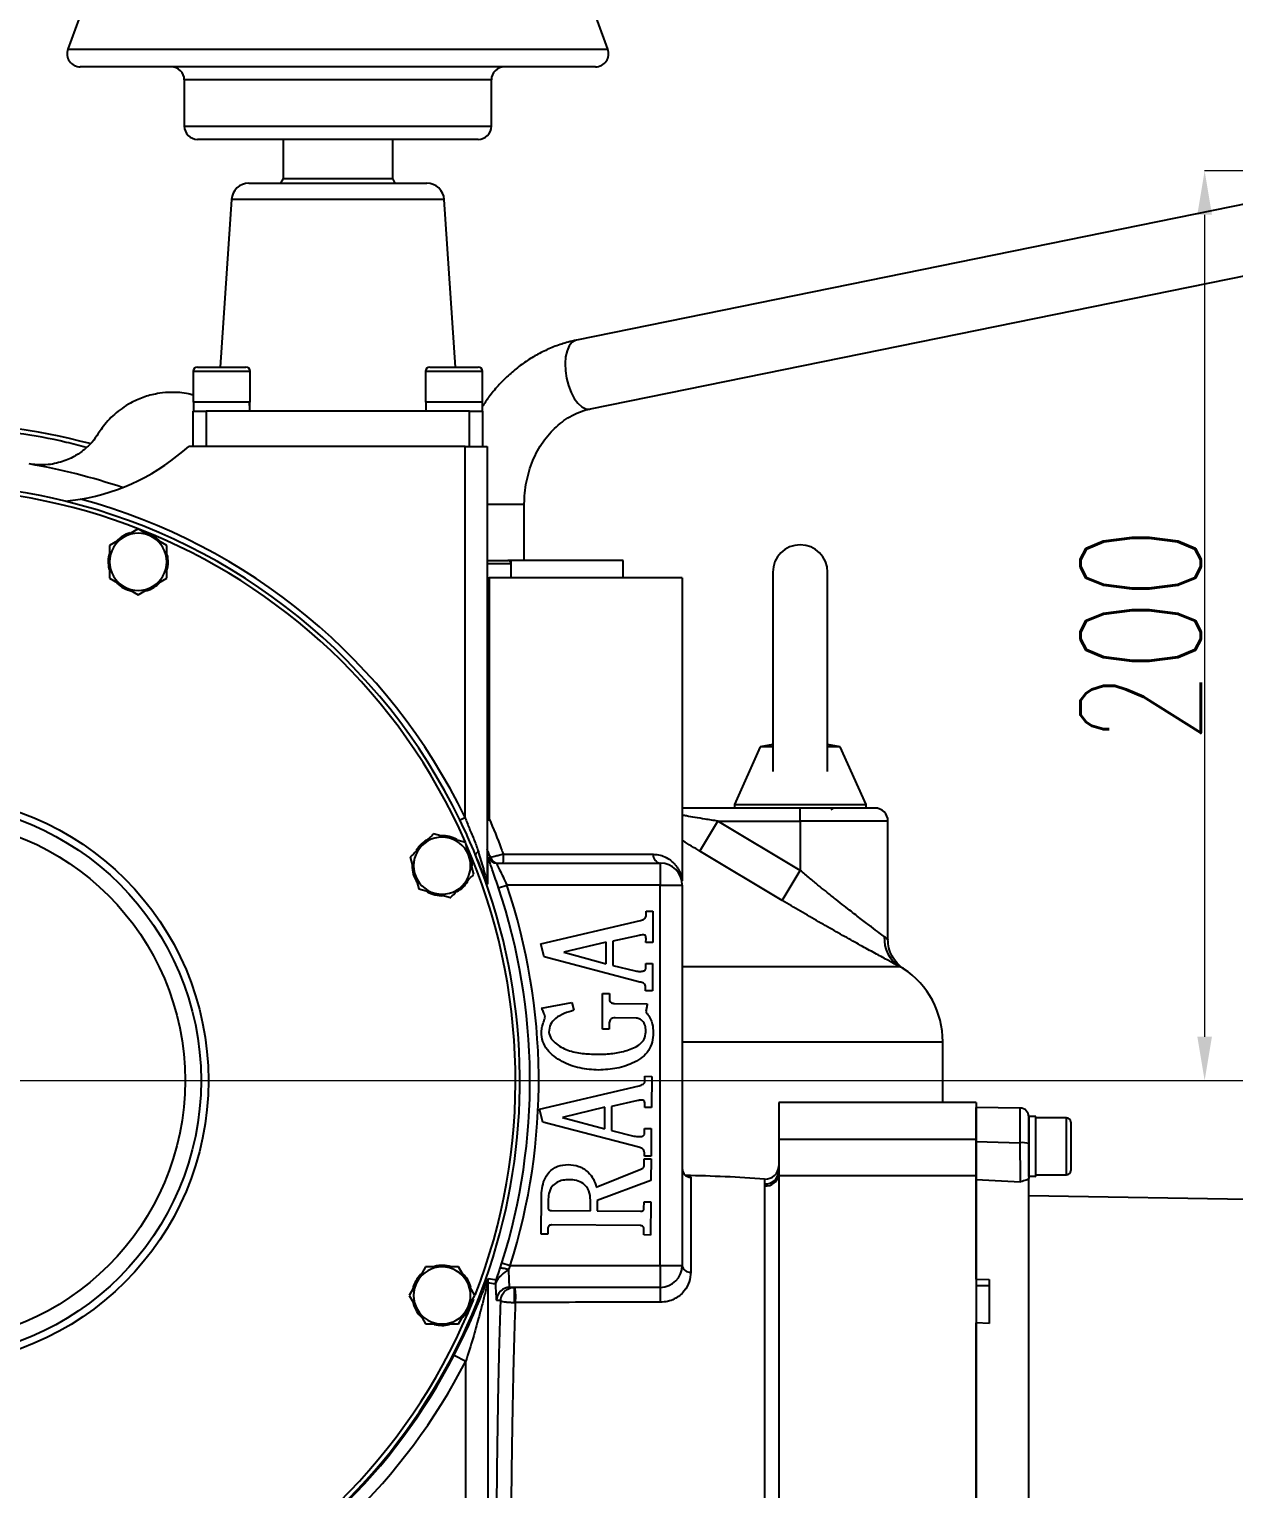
# Model space of a CAD drawing. Header units: millimetres. Extents: x 1726 to 4771, y 590 to 2743.
# Drawn here: x 3143.3 to 3417.9, y 1103.4 to 1436.2 of the extents above; entities that cross this region are included whole.
import ezdxf

# ---------------------------------------------------------------- set-up
doc = ezdxf.new("R2010")
doc.units = ezdxf.units.MM
doc.layers.add('AM_5', color=3, linetype='Continuous', lineweight=25)
doc.styles.add('SLDTEXTSTYLE1', font='txt.shx', dxfattribs={"width": 0.7, "bigfont": 'gbcbig.shx'})
doc.dimstyles.new('SLDDIMSTYLE12$0', dxfattribs={"dimtxt": 12, "dimasz": 10, "dimexe": 0, "dimexo": 0.0625, "dimgap": 0.875, "dimtad": 1, "dimdec": 1, "dimlfac": 1.8, "dimrnd": 1e-09, "dimzin": 12, "dimdsep": 46, "dimtxsty": 'SLDTEXTSTYLE1', "dimcen": 0.09, "dimdle": 8.16, "dimclrd": 3, "dimclre": 3, "dimadec": 0, "dimazin": 3, "dimtfac": 1, "dimtdec": 1, "dimtofl": 0, "dimtmove": 0, "dimatfit": 3, "dimfxl": 0, "dimfrac": 2, "dimtolj": 1, "dimlwd": 5, "dimlwe": 5, "dimarcsym": 0})

# ---------------------------------------------------------------- blocks, each defined once
blk = doc.blocks.new('*D41')
at = {"layer": 'AM_5', "color": 3, "lineweight": 5, "transparency": 16777216}
blk.add_line((3120.37, 1196.55), (3120.37, 1635.59), dxfattribs=at)
at = {"layer": 'AM_5', "color": 3, "linetype": 'Continuous', "lineweight": 5, "transparency": 16777216}
for p, q in [((3130.37, 1635.59), (3520.68, 1635.59)), ((3530.68, 1160.81), (3530.68, 1635.59))]:
    blk.add_line(p, q, dxfattribs=at)
at = {"layer": 'AM_5', "color": 3, "transparency": 16777216}
for points in [[(3130.37, 1637.26), (3130.37, 1633.92), (3120.37, 1635.59)], [(3520.68, 1637.26), (3520.68, 1633.92), (3530.68, 1635.59)]]:
    blk.add_solid(points, dxfattribs=at)
at = {"layer": 'Defpoints', "color": 0, "transparency": 16777216}
for p in [(3530.68, 1635.59), (3120.37, 1196.48), (3530.68, 1160.75)]:
    blk.add_point(p, dxfattribs=at)
at = {"layer": 'AM_5', "color": 0, "transparency": 16777216, "insert": (3325.53, 1650.18), "char_height": 12, "attachment_point": 5, "style": 'SLDTEXTSTYLE1'}
blk.add_mtext('\\A1;{\\H2.28571x;410}', dxfattribs=at)
blk = doc.blocks.new('*D45')
at = {"layer": 'AM_5', "color": 3, "lineweight": 5, "transparency": 16777216}
blk.add_line((3434.56, 1627.98), (3507.34, 1627.98), dxfattribs=at)
at = {"layer": 'AM_5', "color": 3, "linetype": 'Continuous', "lineweight": 5, "transparency": 16777216}
for p, q in [((3507.34, 1617.98), (3507.34, 1206.48)), ((3120.44, 1196.48), (3507.34, 1196.48))]:
    blk.add_line(p, q, dxfattribs=at)
at = {"layer": 'AM_5', "color": 3, "transparency": 16777216}
for points in [[(3505.68, 1617.98), (3509.01, 1617.98), (3507.34, 1627.98)], [(3505.68, 1206.48), (3509.01, 1206.48), (3507.34, 1196.48)]]:
    blk.add_solid(points, dxfattribs=at)
at = {"layer": 'Defpoints', "color": 0, "transparency": 16777216}
for p in [(3434.5, 1627.98), (3120.37, 1196.48), (3507.34, 1196.48)]:
    blk.add_point(p, dxfattribs=at)
at = {"layer": 'AM_5', "color": 0, "transparency": 16777216, "insert": (3492.75, 1439.63), "char_height": 12, "attachment_point": 5, "rotation": 90, "style": 'SLDTEXTSTYLE1'}
blk.add_mtext('\\A1;{\\H2.28571x;430}', dxfattribs=at)
blk = doc.blocks.new('*D46')
at = {"layer": 'AM_5', "color": 3, "lineweight": 5, "transparency": 16777216}
blk.add_line((3459.14, 1403.87), (3411.29, 1403.87), dxfattribs=at)
at = {"layer": 'AM_5', "color": 3, "linetype": 'Continuous', "lineweight": 5, "transparency": 16777216}
for p, q in [((3411.29, 1393.87), (3411.29, 1206.48)), ((3120.44, 1196.48), (3411.29, 1196.48))]:
    blk.add_line(p, q, dxfattribs=at)
at = {"layer": 'AM_5', "color": 3, "transparency": 16777216}
for points in [[(3409.62, 1393.87), (3412.95, 1393.87), (3411.29, 1403.87)], [(3409.62, 1206.48), (3412.95, 1206.48), (3411.29, 1196.48)]]:
    blk.add_solid(points, dxfattribs=at)
at = {"layer": 'Defpoints', "color": 0, "transparency": 16777216}
for p in [(3459.2, 1403.87), (3120.37, 1196.48), (3411.29, 1196.48)]:
    blk.add_point(p, dxfattribs=at)
at = {"layer": 'AM_5', "color": 0, "transparency": 16777216, "insert": (3396.7, 1297.96), "char_height": 12, "attachment_point": 5, "rotation": 90, "style": 'SLDTEXTSTYLE1'}
blk.add_mtext('\\A1;{\\H2.28571x;200}', dxfattribs=at)
blk = doc.blocks.new('*D47')
at = {"layer": 'AM_5', "color": 3, "lineweight": 5, "transparency": 16777216}
blk.add_line((3120.34, 1196.4), (3120.34, 1542.37), dxfattribs=at)
at = {"layer": 'AM_5', "color": 3, "linetype": 'Continuous', "lineweight": 5, "transparency": 16777216}
for p, q in [((3130.34, 1542.37), (3203.33, 1542.37)), ((3213.33, 1499.05), (3213.33, 1542.37))]:
    blk.add_line(p, q, dxfattribs=at)
at = {"layer": 'AM_5', "color": 3, "transparency": 16777216}
for points in [[(3130.34, 1544.04), (3130.34, 1540.71), (3120.34, 1542.37)], [(3203.33, 1544.04), (3203.33, 1540.71), (3213.33, 1542.37)]]:
    blk.add_solid(points, dxfattribs=at)
at = {"layer": 'Defpoints', "color": 0, "transparency": 16777216}
for p in [(3213.33, 1542.37), (3213.33, 1498.98), (3120.34, 1196.34)]:
    blk.add_point(p, dxfattribs=at)
at = {"layer": 'AM_5', "color": 0, "transparency": 16777216, "insert": (3166.84, 1549.25), "char_height": 12, "attachment_point": 5, "style": 'SLDTEXTSTYLE1'}
blk.add_mtext('\\A1;93', dxfattribs=at)

msp = doc.modelspace()

# ---------------------------------------------------------------- linework, layer by layer
at = {"color": 7, "linetype": 'Continuous', "lineweight": 25}
for p, q in [((3275.239, 1431.618), (3266.325, 1456.109)), ((3155.483, 1440.723), (3152.17, 1431.618)), ((3152.17, 1431.618), (3213.704, 1431.618)), ((3213.704, 1431.618), (3275.239, 1431.618)), ((3272.42, 1427.592), (3154.989, 1427.592)), ((3178.704, 1424.592), (3178.704, 1414.057)), ((3248.704, 1424.592), (3178.704, 1424.592)), ((3248.704, 1414.057), (3248.704, 1424.592)), ((3178.704, 1414.057), (3248.704, 1414.057)), ((3245.704, 1411.057), (3181.704, 1411.057)), ((3201.204, 1411.057), (3201.204, 1402.162)), ((3226.204, 1402.162), (3226.204, 1411.057)), ((3193.444, 1401.057), (3233.964, 1401.057)), ((3201.204, 1402.162), (3200.652, 1401.057)), ((3201.204, 1402.162), (3213.704, 1402.162)), ((3213.704, 1402.162), (3226.204, 1402.162)), ((3226.757, 1401.057), (3226.204, 1402.162)), ((3458.12, 1403.961), (3268.077, 1365.267)), ((3189.453, 1397.325), (3186.884, 1359.157)), ((3237.955, 1397.325), (3189.453, 1397.325)), ((3240.524, 1359.157), (3237.955, 1397.325)), ((3271.27, 1349.589), (3461.312, 1388.282)), ((3180.704, 1358.157), (3180.704, 1351.157)), ((3193.704, 1358.157), (3180.704, 1358.157)), ((3181.704, 1359.157), (3192.704, 1359.157)), ((3193.704, 1351.157), (3193.704, 1358.157)), ((3233.704, 1358.157), (3233.704, 1351.157)), ((3240.204, 1358.157), (3233.704, 1358.157)), ((3234.704, 1359.157), (3240.204, 1359.157)), ((3240.204, 1359.157), (3245.704, 1359.157)), ((3246.704, 1358.157), (3240.204, 1358.157)), ((3246.704, 1351.157), (3246.704, 1358.157)), ((3193.704, 1351.157), (3180.704, 1351.157)), ((3180.764, 1351.157), (3180.764, 1349.057)), ((3240.204, 1351.157), (3233.704, 1351.157)), ((3233.764, 1351.157), (3233.764, 1349.057)), ((3246.704, 1351.157), (3240.204, 1351.157)), ((3246.644, 1349.057), (3246.644, 1351.157)), ((3180.704, 1341.057), (3180.704, 1349.057)), ((3180.704, 1349.057), (3183.704, 1349.057)), ((3183.704, 1349.057), (3183.704, 1341.057)), ((3243.704, 1349.057), (3183.704, 1349.057)), ((3243.704, 1341.057), (3243.704, 1349.057)), ((3243.704, 1349.057), (3246.704, 1349.057)), ((3246.704, 1349.057), (3246.704, 1341.057)), ((3242.704, 1341.057), (3179.704, 1341.057)), ((3242.704, 1341.057), (3247.704, 1341.057)), ((3242.704, 1256.491), (3242.704, 1341.057)), ((3247.704, 1341.057), (3247.704, 1241.9)), ((3151.55, 1328.565), (3155.039, 1329.032)), ((3247.704, 1327.884), (3256.204, 1327.884)), ((3256.204, 1315.057), (3256.204, 1327.884)), ((3168.188, 1322.246), (3164.938, 1320.37)), ((3171.438, 1320.37), (3168.188, 1322.246)), ((3164.938, 1320.37), (3161.688, 1318.494)), ((3174.688, 1318.494), (3171.438, 1320.37)), ((3247.704, 1315.057), (3252.454, 1315.057)), ((3253.204, 1315.057), (3252.454, 1315.057)), ((3253.204, 1311.057), (3253.204, 1315.057)), ((3278.704, 1315.057), (3253.204, 1315.057)), ((3278.704, 1311.057), (3278.704, 1315.057)), ((3253.204, 1314.307), (3247.704, 1314.307)), ((3312.849, 1312.363), (3312.849, 1266.974)), ((3325.349, 1266.974), (3325.349, 1312.363)), ((3161.688, 1310.988), (3164.938, 1309.112)), ((3164.938, 1309.112), (3168.188, 1307.235)), ((3168.188, 1307.235), (3171.438, 1309.112)), ((3171.438, 1309.112), (3174.688, 1310.988)), ((3247.704, 1311.057), (3248.204, 1311.057)), ((3248.204, 1311.057), (3248.204, 1256.182)), ((3292.204, 1311.057), (3248.204, 1311.057)), ((3292.204, 1311.057), (3292.204, 1242.03)), ((3309.999, 1272.558), (3304.099, 1259.446)), ((3312.849, 1273.067), (3309.999, 1272.558)), ((3312.849, 1272.558), (3309.999, 1272.558)), ((3328.199, 1272.558), (3325.349, 1273.067)), ((3328.199, 1272.558), (3325.349, 1272.558)), ((3334.099, 1259.446), (3328.199, 1272.558)), ((3319.099, 1258.613), (3292.204, 1258.613)), ((3304.099, 1259.446), (3304.099, 1258.613)), ((3304.099, 1259.446), (3319.099, 1259.446)), ((3319.099, 1259.446), (3334.099, 1259.446)), ((3319.099, 1255.613), (3319.099, 1258.613)), ((3334.099, 1258.613), (3334.099, 1259.446)), ((3241.514, 1255.913), (3242.704, 1256.491)), ((3247.704, 1256.723), (3248.103, 1255.864)), ((3248.103, 1255.864), (3247.704, 1255.681)), ((3296.246, 1248.765), (3300.333, 1255.613)), ((3319.099, 1244.403), (3300.333, 1255.613)), ((3300.333, 1255.613), (3319.099, 1255.613)), ((3319.099, 1255.613), (3319.099, 1244.403)), ((3339.099, 1255.613), (3319.099, 1255.613)), ((3339.099, 1228.637), (3339.099, 1255.613)), ((3239.143, 1251.746), (3235.518, 1252.718)), ((3242.768, 1250.775), (3239.143, 1251.746)), ((3243.739, 1247.15), (3242.768, 1250.775)), ((3251.432, 1248.057), (3285.587, 1248.057)), ((3315.004, 1237.555), (3296.246, 1248.765)), ((3230.211, 1247.41), (3231.182, 1243.785)), ((3244.711, 1243.525), (3243.739, 1247.15)), ((3247.843, 1246.908), (3247.816, 1241.243)), ((3249.932, 1246.057), (3287.204, 1246.057)), ((3287.204, 1246.057), (3287.204, 1241.057)), ((3231.182, 1243.785), (3232.154, 1240.16)), ((3315.004, 1237.555), (3319.099, 1244.403)), ((3232.154, 1240.16), (3235.778, 1239.189)), ((3235.778, 1239.189), (3239.403, 1238.218)), ((3250.329, 1240.422), (3252.224, 1241.057)), ((3287.204, 1241.057), (3252.224, 1241.057)), ((3287.204, 1154.338), (3287.204, 1241.057)), ((3287.204, 1241.057), (3292.204, 1241.057)), ((3292.204, 1241.057), (3292.204, 1154.338)), ((3283.984, 1234.005), (3283.995, 1235.118)), ((3283.995, 1235.118), (3285.531, 1235.107)), ((3285.531, 1235.107), (3285.477, 1227.98)), ((3259.969, 1227.637), (3282.668, 1232.967)), ((3274.866, 1228.054), (3265.196, 1225.716)), ((3274.834, 1223.126), (3274.866, 1228.054)), ((3276.402, 1228.252), (3276.364, 1222.746)), ((3282.39, 1229.569), (3276.402, 1228.252)), ((3283.941, 1227.99), (3283.947, 1228.9)), ((3285.477, 1227.98), (3283.941, 1227.99)), ((3260.739, 1224.662), (3259.969, 1227.637)), ((3282.577, 1218.931), (3260.739, 1224.662)), ((3265.196, 1225.716), (3274.834, 1223.126)), ((3276.364, 1222.746), (3281.475, 1221.499)), ((3283.899, 1222.093), (3283.909, 1223.206)), ((3283.909, 1223.206), (3285.445, 1223.196)), ((3285.445, 1223.196), (3285.397, 1216.919)), ((3274.006, 1208.235), (3274.065, 1216.352)), ((3274.065, 1216.352), (3275.601, 1216.342)), ((3275.601, 1216.342), (3275.59, 1214.945)), ((3283.861, 1216.93), (3283.866, 1217.7)), ((3285.397, 1216.919), (3283.861, 1216.93)), ((3260.141, 1212.954), (3267.039, 1214.271)), ((3267.039, 1214.271), (3267.488, 1212.51)), ((3276.804, 1214.062), (3284.237, 1214.009)), ((3275.542, 1208.224), (3274.006, 1208.235)), ((3275.547, 1209.417), (3275.542, 1208.224)), ((3281.69, 1210.734), (3276.917, 1210.766)), ((3292.204, 1205.326), (3351.599, 1205.326)), ((3351.599, 1191.464), (3351.599, 1205.326)), ((3259.683, 1189.967), (3282.382, 1195.297)), ((3283.698, 1196.335), (3283.709, 1197.448)), ((3283.709, 1197.448), (3285.244, 1197.437)), ((3285.244, 1197.437), (3285.191, 1190.309)), ((3282.103, 1191.899), (3276.116, 1190.582)), ((3359.204, 1191.464), (3314.204, 1191.464)), ((3314.204, 1191.464), (3314.204, 1183.092)), ((3359.204, 1191.464), (3359.204, 1183.092)), ((3260.453, 1186.992), (3259.683, 1189.967)), ((3274.58, 1190.384), (3264.91, 1188.046)), ((3264.91, 1188.046), (3274.548, 1185.456)), ((3274.548, 1185.456), (3274.58, 1190.384)), ((3276.116, 1190.582), (3276.078, 1185.076)), ((3283.655, 1190.32), (3283.661, 1191.23)), ((3285.191, 1190.309), (3283.655, 1190.32)), ((3369.239, 1190.199), (3359.204, 1190.375)), ((3369.239, 1182.305), (3369.239, 1190.199)), ((3372.804, 1188.324), (3371.204, 1188.324)), ((3371.204, 1174.644), (3371.204, 1188.324)), ((3372.804, 1174.707), (3372.804, 1188.324)), ((3379.804, 1187.984), (3372.804, 1187.984)), ((3379.804, 1176.838), (3379.804, 1187.984)), ((3282.291, 1181.261), (3260.453, 1186.992)), ((3276.078, 1185.076), (3281.188, 1183.829)), ((3283.612, 1184.423), (3283.623, 1185.536)), ((3283.623, 1185.536), (3285.159, 1185.526)), ((3285.159, 1185.526), (3285.111, 1179.249)), ((3380.804, 1186.984), (3380.804, 1177.553)), ((3314.204, 1183.092), (3314.204, 1175.906)), ((3314.204, 1183.092), (3359.204, 1183.092)), ((3359.204, 1183.092), (3359.204, 1174.864)), ((3359.204, 1182.555), (3369.239, 1182.305)), ((3283.555, 1177.077), (3283.566, 1178.613)), ((3283.566, 1178.613), (3285.101, 1178.602)), ((3283.575, 1179.26), (3283.58, 1180.03)), ((3285.111, 1179.249), (3283.575, 1179.26)), ((3285.101, 1178.602), (3285.064, 1173.711)), ((3272.617, 1172.165), (3282.752, 1176.285)), ((3314.204, 1174.864), (3314.204, 1094.411)), ((3314.204, 1174.864), (3359.204, 1174.864)), ((3359.204, 1174.864), (3359.204, 1094.411)), ((3372.804, 1174.984), (3379.804, 1174.984)), ((3372.804, 1174.644), (3372.804, 1174.707)), ((3379.804, 1174.984), (3379.804, 1176.838)), ((3380.804, 1177.553), (3380.804, 1175.984)), ((3285.064, 1173.711), (3272.837, 1169.115)), ((3294.156, 1174.425), (3294.156, 1152.787)), ((3310.996, 1172.947), (3310.996, 1174.033)), ((3311.044, 1093.971), (3311.044, 1172.449)), ((3359.204, 1173.904), (3369.309, 1173.387)), ((3260.043, 1161.441), (3260.101, 1169.869)), ((3261.632, 1169.008), (3261.621, 1167.445)), ((3271.285, 1166.787), (3271.301, 1169.222)), ((3272.837, 1169.115), (3272.821, 1166.776)), ((3283.485, 1167.29), (3283.496, 1168.826)), ((3283.496, 1168.826), (3285.032, 1168.815)), ((3285.032, 1168.815), (3284.978, 1161.265)), ((3500.731, 1167.964), (3371.204, 1170.225)), ((3262.408, 1166.851), (3271.285, 1166.787)), ((3272.821, 1166.776), (3282.688, 1166.707)), ((3261.578, 1161.43), (3260.043, 1161.441)), ((3261.584, 1162.624), (3261.578, 1161.43)), ((3282.661, 1163.41), (3262.381, 1163.555)), ((3283.443, 1161.275), (3283.448, 1162.469)), ((3284.978, 1161.265), (3283.443, 1161.275)), ((3250.712, 1153.696), (3251.106, 1154.938)), ((3251.106, 1154.938), (3253.012, 1154.338)), ((3233.708, 1154.001), (3231.832, 1150.751)), ((3243.09, 1150.751), (3241.214, 1154.001)), ((3253.012, 1154.338), (3252.613, 1153.437)), ((3253.012, 1154.338), (3287.204, 1154.338)), ((3287.204, 1154.338), (3287.204, 1149.338)), ((3287.204, 1154.338), (3292.204, 1154.338)), ((3231.832, 1150.751), (3229.955, 1147.501)), ((3244.966, 1147.501), (3243.09, 1150.751)), ((3247.873, 1150.344), (3247.873, 1095.87)), ((3249.654, 1150.042), (3247.873, 1150.344)), ((3287.204, 1149.338), (3252.888, 1149.338)), ((3359.204, 1151.233), (3362.204, 1151.122)), ((3362.204, 1149.699), (3359.318, 1149.699)), ((3229.955, 1147.501), (3231.832, 1144.251)), ((3243.09, 1144.251), (3244.966, 1147.501)), ((3250.842, 1146.338), (3249.89, 1146.338)), ((3253.973, 1145.911), (3254.151, 1145.914)), ((3231.832, 1144.251), (3233.708, 1141.001)), ((3241.214, 1141.001), (3243.09, 1144.251)), ((3362.204, 1141.127), (3359.204, 1141.238)), ((3240.213, 1133.868), (3242.876, 1132.491)), ((3242.876, 1095.87), (3242.876, 1132.491))]:
    msp.add_line(p, q, dxfattribs=at)
at = {"color": 7, "linetype": 'Continuous', "lineweight": 25, "flags": 128}
for points in [[(3268.077, 1365.267), (3267.839, 1365.203), (3267.075, 1364.747), (3266.433, 1363.949), (3265.942, 1362.846), (3265.626, 1361.49), (3265.499, 1359.944), (3265.567, 1358.28), (3265.827, 1356.576), (3266.267, 1354.913), (3266.866, 1353.366), (3267.597, 1352.01), (3268.424, 1350.907), (3269.311, 1350.109), (3270.214, 1349.653), (3271.091, 1349.561), (3271.27, 1349.589)], [(3248.073, 1247.323), (3248.223, 1247.324), (3248.482, 1247.325)]]:
    msp.add_lwpolyline(points, dxfattribs=at)
at = {"color": 7, "linetype": 'Continuous', "lineweight": 25}
for radius in [65, 63.318, 59.677]:
    msp.add_circle((3119.204, 1196.484), radius, dxfattribs=at)
for centre, radius, start, end in [((3154.989, 1430.592), 3, 160, 270), ((3272.42, 1430.592), 3, 270, 20), ((3175.704, 1424.592), 3, 0, 90), ((3251.704, 1424.592), 3, 90, 180), ((3181.704, 1414.057), 3, 180, 270), ((3245.704, 1414.057), 3, 270, 0), ((3193.444, 1397.057), 4, 90, 176.14936), ((3233.964, 1397.057), 4, 3.85064, 90), ((3181.704, 1358.157), 1, 90, 180), ((3192.704, 1358.157), 1, 0, 90), ((3234.704, 1358.157), 1, 90, 180), ((3245.704, 1358.157), 1, 0, 90), ((3119.099, 1196.613), 150, 75.26985, 104.64764), ((3146.809, 1377.223), 48.888, 279.69163, 312.28875), ((3119.204, 1196.484), 142.619, 71.44053, 80.25343), ((3119.204, 1196.484), 135.984, 76.23933, 22.21527), ((3119.204, 1196.484), 135, 23.74978, 113.33438), ((3119.204, 1196.484), 135.984, 25.91447, 76.23933), ((3119.204, 1196.484), 137.307, 25.91447, 74.87152), ((3168.188, 1314.741), 6.84, 105.82958, 136.22111), ((3168.188, 1314.741), 6.5, 60, 120), ((3168.188, 1314.741), 6.84, 42.9452, 75.63763), ((3168.188, 1314.741), 6.5, 120, 180), ((3168.188, 1314.741), 6.5, 0, 60), ((3319.099, 1312.363), 6.25, 0, 180), ((3168.188, 1314.741), 6.84, 162.10079, 194.5403), ((3168.188, 1314.741), 6.5, 180, 240), ((3168.188, 1314.741), 6.5, 300, 0), ((3168.188, 1314.741), 6.84, 343.84007, 13.71541), ((3252.454, 1314.307), 0.75, 0, 90), ((3168.188, 1314.741), 6.84, 224.93579, 257.73088), ((3168.188, 1314.741), 6.5, 240, 300), ((3168.188, 1314.741), 6.84, 285.30109, 317.34074), ((3327.199, 1257.013), 1.6, 90, 133.43254), ((3336.099, 1255.613), 3, 0, 90), ((3119.204, 1196.484), 135.984, 22.21527, 25.91447), ((3237.461, 1245.468), 6.84, 117.10079, 149.5403), ((3237.461, 1245.468), 6.5, 75, 135), ((3237.461, 1245.468), 6.84, 60.82958, 91.27048), ((3237.461, 1245.468), 6.5, 15, 75), ((3237.461, 1245.468), 6.5, 135, 195), ((3119.204, 1196.484), 135, 338.76695, 23.52377), ((3237.461, 1245.468), 6.84, 358.88543, 30.63763), ((3246.128, 1247.671), 1.059, 111.92328, 167.64455), ((3160.999, 1247.557), 90.435, 359.04961, 0.31677), ((3287.419, 1247.884), 1.839, 174.59414, 263.30727), ((3237.461, 1245.468), 6.84, 179.93579, 212.73088), ((3237.461, 1245.468), 6.5, 315, 15), ((3249.687, 1247.638), 1.983, 180.00269, 201.58618), ((3249.933, 1248.055), 1.999, 201.48876, 269.98922), ((3250.343, 1248.055), 1.999, 201.4277, 269.98929), ((3287.204, 1241.057), 5, 0, 90), ((3237.461, 1245.468), 6.5, 195, 255), ((3237.461, 1245.468), 6.84, 299.90012, 329.15798), ((3249.683, 1241.9), 1.979, 180.00241, 199.39282), ((3237.461, 1245.468), 6.84, 240.30109, 272.34074), ((3237.461, 1245.468), 6.5, 255, 315), ((3119.204, 1196.484), 138.29, 342.51687, 18.52513), ((3119.204, 1196.484), 140.289, 342.51687, 18.52513), ((3345.828, 1228.862), 7.576, 176.72185, 237.86318), ((3331.599, 1205.326), 20, 0, 56.39501), ((3369.204, 1188.2), 2, 0, 89), ((3379.804, 1186.984), 1, 0, 90), ((3369.72, 1176.976), 5.35, 73.8962, 95.15834), ((3294.2, 1176.42), 1.996, 180.11276, 268.73466), ((3285.186, 803.863), 371.068, 86.01164, 88.7983), ((3311.204, 1177.026), 3, 266.01164, 0), ((3311.218, 1175.924), 2.986, 265.72436, 359.64751), ((3311.268, 1175.432), 2.991, 265.7028, 349.06484), ((3379.804, 1175.984), 1, 270, 0), ((3237.461, 1147.501), 6.84, 134.93579, 167.73088), ((3237.461, 1147.501), 6.5, 90, 150), ((3237.461, 1147.501), 6.84, 72.10079, 104.5403), ((3237.461, 1147.501), 6.5, 30, 90), ((3237.461, 1147.501), 6.84, 15.82958, 46.27048), ((3287.204, 1154.338), 5, 270, 0), ((3293.994, 1154.586), 1.807, 187.89378, 275.14387), ((3237.461, 1147.501), 6.5, 150, 210), ((3237.461, 1147.501), 6.5, 330, 30), ((3250.875, 1150.344), 3.002, 160.70003, 179.98806), ((3518.486, 2707.392), 1579.383, 260.140401, 260.206136), ((3250.344, 1150.899), 0.533, 166.18527, 200.84953), ((3252.889, 1146.339), 2.999, 90.01746, 180.01745), ((3227.138, 1147.242), 26.868, 357.16095, 4.47441), ((3246.243, 1147.244), 8.019, 350.45251, 15.14074), ((3409.429, 1147.245), 122.243, 179.01892, 180.61765), ((3119.204, 1196.484), 135, 293.7447, 338.33075), ((3237.461, 1147.501), 6.84, 195.30109, 227.34074), ((3237.461, 1147.501), 6.84, 313.88543, 345.63763), ((3119.204, 1196.484), 135, 203.76417, 293.44666), ((3237.461, 1147.501), 6.5, 210, 270), ((3237.461, 1147.501), 6.5, 270, 330), ((3237.461, 1147.501), 6.84, 254.90012, 284.15798), ((3119.204, 1196.484), 136.249, 295.57992, 332.64079), ((3119.204, 1196.484), 139.247, 295.57992, 332.64079)]:
    msp.add_arc(centre, radius, start, end, dxfattribs=at)
for centre, major_axis, ratio, start_param, end_param in [((3187.204, 1349.057), (0, -11.154), 0.5773503, 1.5707963, 1.760193), ((3187.204, 1351.157), (0, -11.154), 0.5773503, 1.4765236, 1.5707963), ((3371.204, 1181.484), (11.847, 0), 0.5773503, 4.712389, 4.8478556), ((3372.804, 1181.484), (11.847, 0), 0.5773503, 4.6448112, 4.712389), ((3252.888, 1154.338), (0, -5), 0.0558732, 4.8935343, 6.2831853), ((3249.89, 1154.338), (0, -8), 0.0349208, 5.2791992, 6.2831853)]:
    msp.add_ellipse(centre, major_axis=major_axis, ratio=ratio, start_param=start_param, end_param=end_param, dxfattribs=at)
for points, knots in [([(3268.077, 1365.267), (3267.459, 1365.129), (3265.826, 1364.766), (3263.236, 1363.916), (3260.35, 1362.66), (3257.58, 1361.112), (3254.947, 1359.289), (3252.47, 1357.205), (3250.18, 1354.87), (3248.214, 1352.513), (3247.124, 1350.853), (3246.644, 1350.123)], [0, 0, 0, 0, 0.07208098, 0.19020883, 0.30848487, 0.42707326, 0.54604428, 0.6654393, 0.78527095, 0.90552657, 1, 1, 1, 1]), ([(3180.704, 1352.779), (3180.361, 1352.868), (3179.34, 1353.134), (3177.41, 1353.365), (3174.997, 1353.41), (3172.147, 1353.079), (3169.232, 1352.286), (3165.857, 1350.747), (3162.636, 1348.428), (3160.39, 1345.952), (3159.372, 1344.394), (3159.088, 1343.96)], [0, 0, 0, 0, 0.03227462, 0.09606876, 0.18273486, 0.26953185, 0.39614798, 0.52300235, 0.72276955, 0.92289232, 1, 1, 1, 1]), ([(3256.204, 1327.884), (3256.21, 1328.299), (3256.228, 1329.577), (3256.44, 1331.711), (3256.933, 1334.234), (3257.667, 1336.663), (3258.626, 1338.965), (3259.794, 1341.108), (3261.151, 1343.064), (3262.677, 1344.81), (3264.349, 1346.324), (3266.147, 1347.593), (3268.051, 1348.598), (3269.772, 1349.244), (3270.857, 1349.494), (3271.27, 1349.589)], [0, 0, 0, 0, 0.0390866, 0.1205328, 0.201974, 0.2834038, 0.3648696, 0.4464438, 0.5282332, 0.6103887, 0.6931117, 0.7766532, 0.8612983, 0.9473199, 1, 1, 1, 1]), ([(3156.355, 1340.77), (3154.842, 1341.188), (3149.713, 1342.606), (3140.839, 1344.126), (3129.916, 1345.361), (3119.099, 1345.738), (3108.282, 1345.361), (3097.359, 1344.126), (3088.525, 1342.614), (3083.434, 1341.208), (3081.959, 1340.8)], [0, 0, 0, 0, 0.0626041, 0.2121381, 0.3582762, 0.5007993, 0.643318, 0.7894539, 0.9389879, 1, 1, 1, 1]), ([(3159.088, 1343.96), (3158.643, 1343.31), (3157.753, 1342.007), (3155.934, 1340.259), (3153.613, 1338.669), (3151.136, 1337.585), (3148.691, 1337.013), (3146.312, 1336.724), (3144.463, 1336.924), (3143.348, 1337.044)], [0, 0, 0, 0, 0.1638594, 0.3281213, 0.4914407, 0.6743603, 0.7670388, 0.8595026, 1, 1, 1, 1]), ([(3161.688, 1318.494), (3161.688, 1318.18), (3161.688, 1316.94), (3161.688, 1315.681), (3161.688, 1314.741)], [0, 0, 0, 0, 0.2530667, 1, 1, 1, 1]), ([(3174.688, 1314.741), (3174.688, 1315.681), (3174.688, 1316.94), (3174.688, 1318.18), (3174.688, 1318.494)], [0, 0, 0, 0, 0.7469333, 1, 1, 1, 1]), ([(3161.688, 1314.741), (3161.688, 1313.517), (3161.688, 1312.258), (3161.688, 1311.021), (3161.688, 1310.988)], [0, 0, 0, 0, 0.9730048, 1, 1, 1, 1]), ([(3174.688, 1310.988), (3174.688, 1311.021), (3174.688, 1312.258), (3174.688, 1313.517), (3174.688, 1314.741)], [0, 0, 0, 0, 0.0269953, 1, 1, 1, 1]), ([(3336.099, 1258.613), (3336.044, 1258.613), (3335.93, 1258.613), (3334.984, 1258.613), (3333.416, 1258.613), (3331.205, 1258.613), (3328.487, 1258.613), (3325.44, 1258.613), (3322.272, 1258.613), (3320.136, 1258.613), (3319.099, 1258.613)], [0, 0, 0, 0, 0.116516, 0.2400113, 0.3686408, 0.5, 0.6313592, 0.7599887, 0.883484, 1, 1, 1, 1]), ([(3242.704, 1256.491), (3243.02, 1255.629), (3243.669, 1253.857), (3244.839, 1251.298), (3245.438, 1249.527), (3245.733, 1248.654)], [0, 0, 0, 0, 0.3242836, 0.6667767, 1, 1, 1, 1]), ([(3248.103, 1255.864), (3248.115, 1255.871), (3248.142, 1255.887), (3248.175, 1255.944), (3248.201, 1256.044), (3248.203, 1256.13), (3248.204, 1256.182)], [0, 0, 0, 0, 0.1165665, 0.2655633, 0.5507628, 1, 1, 1, 1]), ([(3248.204, 1256.182), (3249.15, 1253.912), (3250.272, 1251.222), (3251.275, 1248.485), (3251.432, 1248.057)], [0, 0, 0, 0, 0.8435767, 1, 1, 1, 1]), ([(3300.333, 1255.613), (3299.364, 1255.772), (3297.637, 1256.054), (3295.251, 1256.45), (3293.509, 1256.743), (3292.527, 1256.911), (3292.204, 1256.966)], [0, 0, 0, 0, 0.3568001, 0.6365255, 0.8803406, 1, 1, 1, 1]), ([(3235.518, 1252.718), (3235.296, 1252.496), (3234.42, 1251.619), (3233.53, 1250.729), (3232.865, 1250.064)], [0, 0, 0, 0, 0.2530667, 1, 1, 1, 1]), ([(3296.246, 1248.765), (3294.942, 1249.543), (3293.582, 1250.355), (3292.259, 1251.169), (3292.204, 1251.203)], [0, 0, 0, 0, 0.9588848, 1, 1, 1, 1]), ([(3232.865, 1250.064), (3231.999, 1249.198), (3231.109, 1248.308), (3230.235, 1247.434), (3230.211, 1247.41)], [0, 0, 0, 0, 0.9730048, 1, 1, 1, 1]), ([(3247.816, 1241.243), (3247.811, 1241.236), (3247.801, 1241.223), (3247.722, 1241.387), (3247.608, 1241.656), (3247.428, 1242.102), (3247.149, 1242.809), (3246.656, 1244.065), (3245.973, 1245.784), (3245.386, 1247.195), (3245.094, 1247.898)], [0, 0, 0, 0, 0.06187429, 0.12588853, 0.18586876, 0.25172451, 0.36746157, 0.50218938, 0.75221866, 1, 1, 1, 1]), ([(3245.733, 1248.654), (3246.123, 1247.326), (3246.709, 1245.333), (3247.313, 1243.158), (3247.579, 1242.225), (3247.672, 1241.939), (3247.7, 1241.877), (3247.703, 1241.893), (3247.704, 1241.9)], [0, 0, 0, 0, 0.4986372, 0.7486356, 0.8737899, 0.9399385, 0.9701851, 1, 1, 1, 1]), ([(3248.482, 1247.325), (3248.365, 1247.626), (3248.119, 1248.257), (3247.847, 1248.877), (3247.704, 1249.203)], [0, 0, 0, 0, 0.4753838, 1, 1, 1, 1]), ([(3251.432, 1248.057), (3251.082, 1247.97), (3250.376, 1247.794), (3249.449, 1247.564), (3248.791, 1247.4), (3248.523, 1247.334), (3248.49, 1247.327), (3248.482, 1247.325)], [0, 0, 0, 0, 0.2331196, 0.469709, 0.7023827, 0.9227288, 1, 1, 1, 1]), ([(3285.587, 1248.057), (3286.118, 1248.017), (3287.198, 1247.935), (3288.599, 1247.364), (3289.631, 1246.67), (3290.353, 1245.985), (3290.836, 1245.413), (3291.197, 1244.876), (3291.462, 1244.401), (3291.649, 1244.014), (3291.853, 1243.51), (3292.056, 1242.901), (3292.158, 1242.299), (3292.204, 1242.03)], [0, 0, 0, 0, 0.1628704, 0.3314217, 0.4993427, 0.5864084, 0.6692955, 0.7482557, 0.7935025, 0.8354185, 0.8741145, 0.9437361, 1, 1, 1, 1]), ([(3247.704, 1247.392), (3247.719, 1247.347), (3247.772, 1247.192), (3247.828, 1247.004), (3247.838, 1246.939), (3247.843, 1246.908)], [0, 0, 0, 0, 0.1748949, 0.5997666, 1, 1, 1, 1]), ([(3250.329, 1240.422), (3250.106, 1241.082), (3249.661, 1242.402), (3249.032, 1244.234), (3248.482, 1245.843), (3248.08, 1247.071), (3248.076, 1247.239), (3248.073, 1247.323)], [0, 0, 0, 0, 0.1865226, 0.3732572, 0.5600568, 0.779625, 1, 1, 1, 1]), ([(3249.932, 1246.057), (3249.926, 1246.036), (3249.913, 1245.995), (3250.039, 1245.671), (3250.263, 1245.175), (3250.67, 1244.312), (3251.341, 1242.925), (3251.929, 1241.68), (3252.224, 1241.057)], [0, 0, 0, 0, 0.124139, 0.2508584, 0.3709807, 0.5010025, 0.7503453, 1, 1, 1, 1]), ([(3242.057, 1240.871), (3242.722, 1241.536), (3243.612, 1242.427), (3244.489, 1243.303), (3244.711, 1243.525)], [0, 0, 0, 0, 0.7469333, 1, 1, 1, 1]), ([(3338.264, 1229.296), (3337.897, 1229.571), (3337.14, 1230.137), (3335.354, 1231.483), (3333.079, 1233.21), (3330.766, 1234.995), (3328.637, 1236.662), (3326.799, 1238.117), (3324.948, 1239.598), (3323.076, 1241.118), (3321.16, 1242.686), (3319.81, 1243.811), (3319.099, 1244.403)], [0, 0, 0, 0, 0.1134278, 0.2338222, 0.3627059, 0.5009798, 0.5787677, 0.6620784, 0.7509773, 0.8244598, 0.9074633, 1, 1, 1, 1]), ([(3239.403, 1238.218), (3239.427, 1238.241), (3240.302, 1239.116), (3241.191, 1240.006), (3242.057, 1240.871)], [0, 0, 0, 0, 0.0269953, 1, 1, 1, 1]), ([(3341.798, 1222.447), (3341.265, 1222.732), (3340.181, 1223.311), (3337.643, 1224.68), (3334.601, 1226.336), (3331.131, 1228.251), (3327.332, 1230.381), (3323.318, 1232.671), (3319.178, 1235.073), (3316.392, 1236.729), (3315.004, 1237.555)], [0, 0, 0, 0, 0.1229346, 0.2499644, 0.3750583, 0.4997017, 0.6246646, 0.7498423, 0.875303, 1, 1, 1, 1]), ([(3282.668, 1232.967), (3282.985, 1233.068), (3283.428, 1233.21), (3283.89, 1233.618), (3283.953, 1233.876), (3283.984, 1234.005)], [0, 0, 0, 0, 0.5601282, 0.7808039, 1, 1, 1, 1]), ([(3283.299, 1229.697), (3283.127, 1229.692), (3282.819, 1229.682), (3282.521, 1229.603), (3282.39, 1229.569)], [0, 0, 0, 0, 0.5597657, 1, 1, 1, 1]), ([(3283.947, 1228.9), (3283.945, 1229.027), (3283.943, 1229.205), (3283.891, 1229.427), (3283.795, 1229.597), (3283.562, 1229.673), (3283.387, 1229.689), (3283.299, 1229.697)], [0, 0, 0, 0, 0.3139199, 0.4380097, 0.5609066, 0.7790995, 1, 1, 1, 1]), ([(3338.264, 1229.296), (3338.513, 1229.106), (3338.994, 1228.738), (3339.065, 1228.675), (3339.098, 1228.645)], [0, 0, 0, 0, 0.5171852, 1, 1, 1, 1]), ([(3342.67, 1221.982), (3342.157, 1222.378), (3341.114, 1223.181), (3339.983, 1224.831), (3339.236, 1226.686), (3339.144, 1227.999), (3339.099, 1228.646)], [0, 0, 0, 0, 0.2461813, 0.5000065, 0.7538283, 1, 1, 1, 1]), ([(3281.475, 1221.499), (3281.671, 1221.46), (3282.021, 1221.389), (3282.377, 1221.377), (3282.534, 1221.371)], [0, 0, 0, 0, 0.5600892, 1, 1, 1, 1]), ([(3282.534, 1221.371), (3282.827, 1221.38), (3283.193, 1221.392), (3283.606, 1221.54), (3283.785, 1221.674), (3283.89, 1221.874), (3283.896, 1222.02), (3283.899, 1222.093)], [0, 0, 0, 0, 0.4997087, 0.6253075, 0.74988, 0.8749065, 1, 1, 1, 1]), ([(3292.204, 1222.454), (3292.231, 1222.454), (3292.897, 1222.454), (3294.22, 1222.455), (3296.347, 1222.455), (3298.591, 1222.455), (3300.862, 1222.454), (3303.186, 1222.454), (3305.854, 1222.453), (3308.611, 1222.452), (3311.366, 1222.45), (3313.613, 1222.449), (3315.565, 1222.449), (3317.163, 1222.448), (3318.678, 1222.448), (3319.958, 1222.448), (3321.019, 1222.448), (3321.878, 1222.448), (3322.719, 1222.448), (3323.543, 1222.448), (3324.349, 1222.449), (3325.254, 1222.449), (3326.611, 1222.45), (3328.255, 1222.451), (3329.93, 1222.452), (3331.169, 1222.453), (3332.065, 1222.453), (3332.687, 1222.454), (3333.154, 1222.454), (3333.534, 1222.454), (3334.011, 1222.455), (3334.615, 1222.455), (3335.602, 1222.455), (3336.773, 1222.455), (3338.034, 1222.454), (3339.204, 1222.452), (3340.156, 1222.451), (3340.881, 1222.449), (3341.345, 1222.448), (3341.638, 1222.448), (3341.749, 1222.447), (3341.798, 1222.447)], [0, 0, 0, 0, 0.0008798, 0.02189, 0.0444563, 0.0731261, 0.0998931, 0.1253353, 0.1578431, 0.1998478, 0.2324965, 0.269217, 0.2941591, 0.3174752, 0.3407913, 0.3641074, 0.3783515, 0.3925956, 0.4068397, 0.4210838, 0.4353278, 0.4495718, 0.4701065, 0.5108575, 0.5458002, 0.5749346, 0.5933078, 0.6082792, 0.6198487, 0.6280163, 0.6371739, 0.6568027, 0.6764262, 0.7201131, 0.7637741, 0.8074094, 0.8608036, 0.9032582, 0.9426337, 0.9746346, 1, 1, 1, 1]), ([(3342.67, 1221.982), (3342.67, 1221.982), (3342.742, 1221.942), (3342.514, 1222.072), (3342.037, 1222.322), (3341.798, 1222.447)], [0, 0, 0, 0, 0.0001539, 0.4977502, 1, 1, 1, 1]), ([(3283.866, 1217.7), (3283.847, 1217.886), (3283.808, 1218.257), (3283.339, 1218.779), (3282.866, 1218.873), (3282.577, 1218.931)], [0, 0, 0, 0, 0.2801792, 0.5598482, 1, 1, 1, 1]), ([(3275.59, 1214.945), (3275.618, 1214.788), (3275.674, 1214.472), (3276.146, 1214.095), (3276.555, 1214.074), (3276.804, 1214.062)], [0, 0, 0, 0, 0.2792798, 0.559615, 1, 1, 1, 1]), ([(3260.976, 1210.937), (3260.859, 1211.328), (3260.649, 1212.029), (3260.297, 1212.671), (3260.141, 1212.954)], [0, 0, 0, 0, 0.5573748, 1, 1, 1, 1]), ([(3267.488, 1212.51), (3266.76, 1212.28), (3265.305, 1211.821), (3263.404, 1210.851), (3262.024, 1209.336), (3261.864, 1208.131), (3261.784, 1207.528)], [0, 0, 0, 0, 0.2810763, 0.5615149, 0.7809411, 1, 1, 1, 1]), ([(3284.237, 1214.009), (3284.187, 1213.695), (3284.097, 1213.135), (3283.986, 1212.578), (3283.937, 1212.334)], [0, 0, 0, 0, 0.5605094, 1, 1, 1, 1]), ([(3283.937, 1212.334), (3283.945, 1212.21), (3283.957, 1211.989), (3284.11, 1211.831), (3284.178, 1211.761)], [0, 0, 0, 0, 0.5575041, 1, 1, 1, 1]), ([(3284.178, 1211.761), (3284.44, 1211.404), (3284.964, 1210.691), (3285.511, 1209.189), (3285.571, 1208.052), (3285.607, 1207.357)], [0, 0, 0, 0, 0.2802018, 0.5601492, 1, 1, 1, 1]), ([(3260.104, 1207.539), (3260.14, 1207.965), (3260.204, 1208.726), (3260.461, 1209.444), (3260.575, 1209.76)], [0, 0, 0, 0, 0.559723, 1, 1, 1, 1]), ([(3260.575, 1209.76), (3260.659, 1209.976), (3260.81, 1210.363), (3260.926, 1210.762), (3260.976, 1210.937)], [0, 0, 0, 0, 0.5601683, 1, 1, 1, 1]), ([(3276.917, 1210.766), (3276.709, 1210.757), (3276.296, 1210.74), (3275.777, 1210.412), (3275.57, 1209.904), (3275.555, 1209.58), (3275.547, 1209.417)], [0, 0, 0, 0, 0.280911, 0.5582699, 0.7787555, 1, 1, 1, 1]), ([(3283.927, 1207.512), (3283.913, 1207.921), (3283.886, 1208.736), (3283.462, 1209.824), (3282.641, 1210.544), (3282.007, 1210.67), (3281.69, 1210.734)], [0, 0, 0, 0, 0.2808751, 0.5605628, 0.7799317, 1, 1, 1, 1]), ([(3273.144, 1198.881), (3271.703, 1198.965), (3268.822, 1199.131), (3265.401, 1200.419), (3262.96, 1201.954), (3261.389, 1203.452), (3260.283, 1205.372), (3260.164, 1206.817), (3260.104, 1207.539)], [0, 0, 0, 0, 0.250198, 0.5000902, 0.6252933, 0.7503338, 0.8751628, 1, 1, 1, 1]), ([(3261.784, 1207.528), (3261.928, 1206.983), (3262.219, 1205.885), (3263.569, 1204.799), (3264.95, 1203.869), (3267.051, 1203.053), (3269.818, 1202.558), (3272.053, 1202.493), (3273.171, 1202.461)], [0, 0, 0, 0, 0.1232326, 0.2482824, 0.3735693, 0.4988535, 0.7492999, 1, 1, 1, 1]), ([(3285.607, 1207.357), (3285.562, 1206.653), (3285.471, 1205.246), (3284.601, 1203.28), (3283.158, 1201.702), (3280.713, 1200.291), (3277.363, 1199.103), (3274.551, 1198.955), (3273.144, 1198.881)], [0, 0, 0, 0, 0.1250629, 0.2499226, 0.3747956, 0.499904, 0.7499191, 1, 1, 1, 1]), ([(3273.171, 1202.461), (3274.253, 1202.494), (3276.417, 1202.561), (3279.065, 1203.161), (3281.113, 1203.869), (3282.529, 1204.656), (3283.701, 1205.881), (3283.851, 1206.969), (3283.927, 1207.512)], [0, 0, 0, 0, 0.2504412, 0.5008397, 0.6261308, 0.7511804, 0.8757098, 1, 1, 1, 1]), ([(3282.382, 1195.297), (3282.699, 1195.398), (3283.142, 1195.54), (3283.604, 1195.948), (3283.667, 1196.206), (3283.698, 1196.335)], [0, 0, 0, 0, 0.56012823, 0.78080389, 1, 1, 1, 1]), ([(3283.013, 1192.027), (3282.841, 1192.022), (3282.532, 1192.012), (3282.235, 1191.933), (3282.103, 1191.899)], [0, 0, 0, 0, 0.55976568, 1, 1, 1, 1]), ([(3283.661, 1191.23), (3283.659, 1191.357), (3283.656, 1191.535), (3283.605, 1191.756), (3283.509, 1191.927), (3283.276, 1192.003), (3283.101, 1192.019), (3283.013, 1192.027)], [0, 0, 0, 0, 0.3139199, 0.4380097, 0.5609066, 0.7790995, 1, 1, 1, 1]), ([(3371.204, 1188.2), (3371.204, 1188.117), (3371.204, 1187.945), (3371.204, 1186.561), (3371.204, 1184.533), (3371.204, 1182.903), (3371.204, 1182.116)], [0, 0, 0, 0, 0.2412869, 0.5, 0.7587131, 1, 1, 1, 1]), ([(3281.188, 1183.829), (3281.384, 1183.79), (3281.734, 1183.719), (3282.091, 1183.706), (3282.248, 1183.701)], [0, 0, 0, 0, 0.5600892, 1, 1, 1, 1]), ([(3282.248, 1183.701), (3282.541, 1183.71), (3282.907, 1183.722), (3283.32, 1183.87), (3283.498, 1184.003), (3283.604, 1184.204), (3283.61, 1184.35), (3283.612, 1184.423)], [0, 0, 0, 0, 0.4997087, 0.6253075, 0.74988, 0.8749065, 1, 1, 1, 1]), ([(3359.204, 1173.904), (3359.204, 1174.185), (3359.204, 1174.747), (3359.204, 1176.765), (3359.204, 1179.414), (3359.204, 1181.507), (3359.204, 1182.555)], [0, 0, 0, 0, 0.2500466, 0.4994486, 0.7493959, 1, 1, 1, 1]), ([(3369.309, 1173.387), (3369.308, 1173.662), (3369.307, 1174.033), (3369.302, 1174.988), (3369.298, 1175.666), (3369.292, 1176.481), (3369.282, 1177.5), (3369.27, 1178.811), (3369.256, 1180.44), (3369.245, 1181.664), (3369.239, 1182.305)], [0, 0, 0, 0, 0.2442906, 0.329037, 0.4144904, 0.500125, 0.5979935, 0.7157718, 0.8510735, 1, 1, 1, 1]), ([(3371.204, 1182.116), (3371.204, 1181.357), (3371.204, 1179.842), (3371.204, 1177.713), (3371.204, 1175.756), (3371.204, 1174.692), (3371.204, 1174.158)], [0, 0, 0, 0, 0.2507669, 0.5000113, 0.749245, 1, 1, 1, 1]), ([(3283.58, 1180.03), (3283.561, 1180.216), (3283.522, 1180.587), (3283.053, 1181.109), (3282.58, 1181.203), (3282.291, 1181.261)], [0, 0, 0, 0, 0.2801792, 0.5598482, 1, 1, 1, 1]), ([(3260.101, 1169.869), (3260.129, 1170.547), (3260.184, 1171.903), (3260.714, 1173.886), (3261.814, 1175.763), (3263.758, 1177.144), (3265.365, 1177.26), (3266.169, 1177.318)], [0, 0, 0, 0, 0.187363, 0.3745086, 0.5612143, 0.7801737, 1, 1, 1, 1]), ([(3266.169, 1177.318), (3267.016, 1177.256), (3268.707, 1177.133), (3270.693, 1175.767), (3272.081, 1174.08), (3272.439, 1172.802), (3272.617, 1172.165)], [0, 0, 0, 0, 0.2803422, 0.5595546, 0.7801923, 1, 1, 1, 1]), ([(3282.752, 1176.285), (3282.957, 1176.376), (3283.242, 1176.504), (3283.513, 1176.814), (3283.541, 1176.989), (3283.555, 1177.077)], [0, 0, 0, 0, 0.5604742, 0.7797483, 1, 1, 1, 1]), ([(3293.311, 1174.668), (3293.467, 1174.652), (3294.054, 1174.591), (3294.113, 1174.495), (3294.156, 1174.425)], [0, 0, 0, 0, 0.2647653, 1, 1, 1, 1]), ([(3314.204, 1175.906), (3314.204, 1175.788), (3314.204, 1175.492), (3314.204, 1175.12), (3314.204, 1174.95), (3314.204, 1174.864)], [0, 0, 0, 0, 0.2461834, 0.6204204, 1, 1, 1, 1]), ([(3266.426, 1173.877), (3265.938, 1173.857), (3264.963, 1173.817), (3263.561, 1173.324), (3262.356, 1172.291), (3261.721, 1170.727), (3261.662, 1169.581), (3261.632, 1169.008)], [0, 0, 0, 0, 0.1870992, 0.3738744, 0.5601486, 0.7795676, 1, 1, 1, 1]), ([(3271.301, 1169.222), (3271.238, 1169.939), (3271.113, 1171.37), (3269.848, 1173.061), (3268.112, 1173.787), (3266.989, 1173.847), (3266.426, 1173.877)], [0, 0, 0, 0, 0.27997044, 0.55873638, 0.77892779, 1, 1, 1, 1]), ([(3311.044, 1172.449), (3311.035, 1172.548), (3311.02, 1172.725), (3311.003, 1172.879), (3310.996, 1172.947)], [0, 0, 0, 0, 0.559997, 1, 1, 1, 1]), ([(3371.204, 1174.158), (3371.059, 1174.038), (3370.766, 1173.797), (3369.796, 1173.524), (3369.309, 1173.387)], [0, 0, 0, 0, 0.4975573, 1, 1, 1, 1]), ([(3261.621, 1167.445), (3261.626, 1167.375), (3261.637, 1167.234), (3261.732, 1167.036), (3261.996, 1166.857), (3262.238, 1166.854), (3262.408, 1166.851)], [0, 0, 0, 0, 0.187228, 0.3744391, 0.5604304, 1, 1, 1, 1]), ([(3282.688, 1166.707), (3282.794, 1166.707), (3283.004, 1166.709), (3283.303, 1166.797), (3283.461, 1167.04), (3283.477, 1167.206), (3283.485, 1167.29)], [0, 0, 0, 0, 0.2813469, 0.5592114, 0.7791941, 1, 1, 1, 1]), ([(3262.381, 1163.555), (3262.293, 1163.549), (3262.115, 1163.537), (3261.848, 1163.466), (3261.592, 1163.146), (3261.587, 1162.839), (3261.584, 1162.624)], [0, 0, 0, 0, 0.1871087, 0.3762615, 0.5609695, 1, 1, 1, 1]), ([(3283.448, 1162.469), (3283.446, 1162.601), (3283.442, 1162.865), (3283.313, 1163.249), (3282.976, 1163.396), (3282.766, 1163.405), (3282.661, 1163.41)], [0, 0, 0, 0, 0.2809541, 0.5584494, 0.7790389, 1, 1, 1, 1]), ([(3237.461, 1154.001), (3236.237, 1154.001), (3234.978, 1154.001), (3233.741, 1154.001), (3233.708, 1154.001)], [0, 0, 0, 0, 0.9730048, 1, 1, 1, 1]), ([(3241.214, 1154.001), (3240.9, 1154.001), (3239.66, 1154.001), (3238.401, 1154.001), (3237.461, 1154.001)], [0, 0, 0, 0, 0.2530667, 1, 1, 1, 1]), ([(3249.827, 1151.027), (3249.853, 1151.101), (3249.981, 1151.456), (3250.286, 1152.371), (3250.545, 1153.177), (3250.712, 1153.696)], [0, 0, 0, 0, 0.0857974, 0.4114987, 1, 1, 1, 1]), ([(3252.613, 1153.437), (3252.062, 1153.019), (3251.235, 1152.391), (3250.3, 1151.408), (3249.998, 1150.943), (3249.846, 1150.71)], [0, 0, 0, 0, 0.498626, 0.748287, 1, 1, 1, 1]), ([(3250.712, 1153.696), (3250.759, 1153.725), (3250.852, 1153.784), (3251.299, 1153.754), (3251.906, 1153.641), (3252.377, 1153.505), (3252.613, 1153.438)], [0, 0, 0, 0, 0.2500015, 0.500002, 0.7500015, 1, 1, 1, 1]), ([(3294.156, 1152.787), (3294.09, 1152.057), (3293.959, 1150.599), (3292.96, 1148.778), (3291.686, 1147.481), (3290.44, 1146.659), (3288.916, 1146.052), (3287.767, 1145.969), (3287.193, 1145.927)], [0, 0, 0, 0, 0.2498042, 0.4989794, 0.6243932, 0.7496271, 0.8750278, 1, 1, 1, 1]), ([(3240.213, 1133.868), (3241.025, 1135.479), (3242.649, 1138.699), (3244.542, 1142.896), (3246.006, 1146.366), (3246.985, 1148.792), (3247.63, 1150.424), (3247.96, 1151.22), (3248.016, 1151.3), (3248.041, 1151.336)], [0, 0, 0, 0, 0.2471586, 0.4942516, 0.6433281, 0.7917771, 0.8949186, 0.9533643, 1, 1, 1, 1]), ([(3247.873, 1150.344), (3247.865, 1150.332), (3247.852, 1150.311), (3247.784, 1150.079), (3247.594, 1149.345), (3247.174, 1147.64), (3246.559, 1145.204), (3245.662, 1141.803), (3244.47, 1137.555), (3243.435, 1134.267), (3242.876, 1132.491)], [0, 0, 0, 0, 0.0195494, 0.0331409, 0.0802873, 0.1758773, 0.3274564, 0.4794382, 0.7186455, 1, 1, 1, 1]), ([(3249.654, 1150.042), (3249.654, 1150.046), (3249.656, 1150.379), (3249.742, 1150.705), (3249.827, 1151.027)], [0, 0, 0, 0, 0.0113379, 1, 1, 1, 1]), ([(3249.846, 1150.71), (3249.755, 1150.493), (3249.663, 1150.275), (3249.654, 1150.045), (3249.654, 1150.042)], [0, 0, 0, 0, 0.988646, 1, 1, 1, 1]), ([(3250.842, 1146.338), (3250.842, 1146.341), (3250.843, 1146.348), (3250.843, 1146.358), (3250.843, 1146.37), (3250.844, 1146.388), (3250.845, 1146.416), (3250.848, 1146.458), (3250.853, 1146.524), (3250.863, 1146.627), (3250.887, 1146.79), (3250.943, 1147.056), (3251.118, 1147.59), (3251.549, 1148.302), (3252.283, 1148.908), (3252.975, 1149.203), (3253.485, 1149.32), (3253.784, 1149.332), (3253.924, 1149.338)], [0, 0, 0, 0, 0.0021355, 0.0046685, 0.0072208, 0.0111691, 0.0172782, 0.0267362, 0.0413998, 0.0642126, 0.1000087, 0.1574413, 0.2558871, 0.4896609, 0.7078243, 0.8334276, 0.9219992, 1, 1, 1, 1]), ([(3249.907, 1093.836), (3249.926, 1096.562), (3249.964, 1102.015), (3250.052, 1110.063), (3250.162, 1117.957), (3250.287, 1124.984), (3250.416, 1131.113), (3250.545, 1136.432), (3250.686, 1141.549), (3250.79, 1144.742), (3250.842, 1146.338)], [0, 0, 0, 0, 0.1393681, 0.2787363, 0.4221541, 0.565572, 0.6732645, 0.780957, 0.8904785, 1, 1, 1, 1]), ([(3250.842, 1146.338), (3250.842, 1146.338), (3250.843, 1146.337), (3250.843, 1146.335), (3250.844, 1146.334), (3250.845, 1146.331), (3250.847, 1146.328), (3250.85, 1146.322), (3250.856, 1146.313), (3250.868, 1146.3), (3250.894, 1146.278), (3250.956, 1146.242), (3251.14, 1146.168), (3251.583, 1146.067), (3252.326, 1145.977), (3253.022, 1145.932), (3253.534, 1145.914), (3253.833, 1145.912), (3253.973, 1145.911)], [0, 0, 0, 0, 0.0021399, 0.0046742, 0.0072301, 0.0111847, 0.0173054, 0.0267853, 0.0414922, 0.0643933, 0.100375, 0.1582086, 0.2575585, 0.4895782, 0.7074963, 0.833144, 0.9218448, 1, 1, 1, 1]), ([(3254.151, 1145.913), (3254.094, 1144.288), (3253.981, 1141.036), (3253.825, 1135.715), (3253.682, 1130.084), (3253.552, 1124.091), (3253.441, 1118.024), (3253.347, 1111.937), (3253.271, 1105.89), (3253.208, 1099.683), (3253.179, 1095.44), (3253.164, 1093.318)], [0, 0, 0, 0, 0.1129349, 0.2258698, 0.3411005, 0.4563312, 0.5741729, 0.6796968, 0.7852206, 0.8926103, 1, 1, 1, 1]), ([(3287.193, 1145.927), (3283.502, 1145.927), (3276.127, 1145.926), (3265.099, 1145.922), (3257.793, 1145.916), (3254.151, 1145.913)], [0, 0, 0, 0, 0.3344331, 0.6681512, 1, 1, 1, 1]), ([(3233.708, 1141.001), (3233.741, 1141.001), (3234.978, 1141.001), (3236.237, 1141.001), (3237.461, 1141.001)], [0, 0, 0, 0, 0.0269953, 1, 1, 1, 1]), ([(3237.461, 1141.001), (3238.401, 1141.001), (3239.66, 1141.001), (3240.9, 1141.001), (3241.214, 1141.001)], [0, 0, 0, 0, 0.7469333, 1, 1, 1, 1])]:
    msp.add_open_spline(points, degree=3, knots=knots, dxfattribs=at)
for points in [[(3359.204, 1182.555), (3359.204, 1183.609), (3359.204, 1185.716), (3359.204, 1188.27), (3359.204, 1190.034), (3359.204, 1190.261), (3359.204, 1190.375)], [(3359.204, 1151.233), (3359.204, 1153.121), (3359.204, 1156.895), (3359.204, 1161.74), (3359.204, 1165.94), (3359.204, 1169.388), (3359.204, 1172.14), (3359.204, 1173.316), (3359.204, 1173.904)], [(3371.204, 1087.274), (3371.204, 1090.925), (3371.204, 1098.229), (3371.204, 1108.872), (3371.204, 1119.115), (3371.204, 1128.816), (3371.204, 1137.855), (3371.204, 1146.117), (3371.204, 1153.498), (3371.204, 1159.903), (3371.204, 1165.258), (3371.204, 1169.466), (3371.204, 1172.586), (3371.204, 1173.634), (3371.204, 1174.158)], [(3362.204, 1151.122), (3362.204, 1149.546), (3362.204, 1146.393), (3362.204, 1142.882), (3362.204, 1141.127)], [(3359.204, 1093.512), (3359.204, 1096.426), (3359.204, 1102.254), (3359.204, 1110.748), (3359.204, 1118.977), (3359.204, 1126.848), (3359.204, 1134.349), (3359.204, 1138.942), (3359.204, 1141.238)]]:
    msp.add_open_spline(points, degree=3, dxfattribs=at)

# ---------------------------------------------------------------- dimensions: what is measured, and where the dimension line sits
at = {"layer": 'AM_5'}
dim = msp.add_linear_dim(base=(3530.677, 1635.59), p1=(3120.374, 1196.484), p2=(3530.677, 1160.752), text='{\\H2.28571x;410}', dimstyle='SLDDIMSTYLE12$0', override={"dimlfac": 1}, dxfattribs=at)
dim.commit()
dim.dimension.update_dxf_attribs({"geometry": '*D41', "text_midpoint": (3325.525, 1635.59), "dimtype": 160})
for base, p1, text, picture, middle in [((3507.343, 1196.484), (3434.499, 1627.984), '{\\H2.28571x;430}', '*D45', (3507.343, 1439.628)), ((3411.287, 1196.484), (3459.198, 1403.867), '{\\H2.28571x;200}', '*D46', (3411.287, 1297.956))]:
    dim = msp.add_linear_dim(base=base, p1=p1, p2=(3120.374, 1196.484), angle=90, text=text, dimstyle='SLDDIMSTYLE12$0', override={"dimlfac": 1}, dxfattribs=at)
    dim.commit()
    dim.dimension.update_dxf_attribs({"geometry": picture, "text_midpoint": middle, "dimtype": 160})
dim = msp.add_linear_dim(base=(3213.33, 1542.375), p1=(3120.344, 1196.342), p2=(3213.33, 1498.984), dimstyle='SLDDIMSTYLE12$0', override={"dimlfac": 1, "dimpost": ''}, dxfattribs=at)
dim.commit()
dim.dimension.update_dxf_attribs({"geometry": '*D47', "text_midpoint": (3166.837, 1549.25)})

doc.saveas('drawing.dxf')
